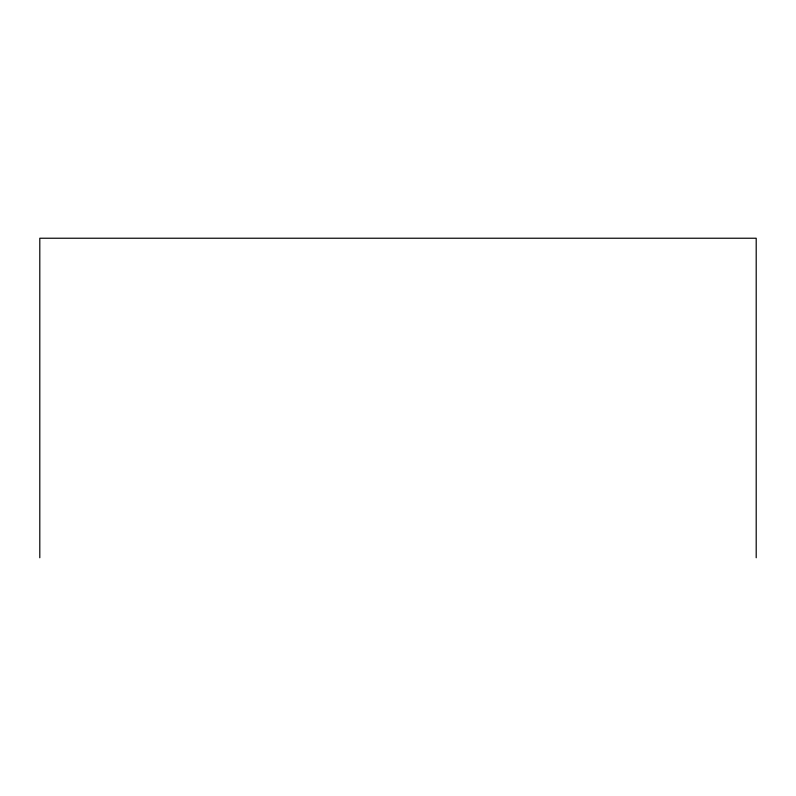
<?xml version="1.0" encoding="UTF-8"?>
<svg xmlns="http://www.w3.org/2000/svg" width="796" height="796" viewBox="0 0 796 796"><rect width="100%" height="100%" fill="white"/><g stroke="black" fill="none" stroke-linecap="round" stroke-linejoin="round"><path stroke-width="1.19" d="M756.2 557.767L756.2 238.233L39.8 238.233L39.8 557.767"/></g></svg>
